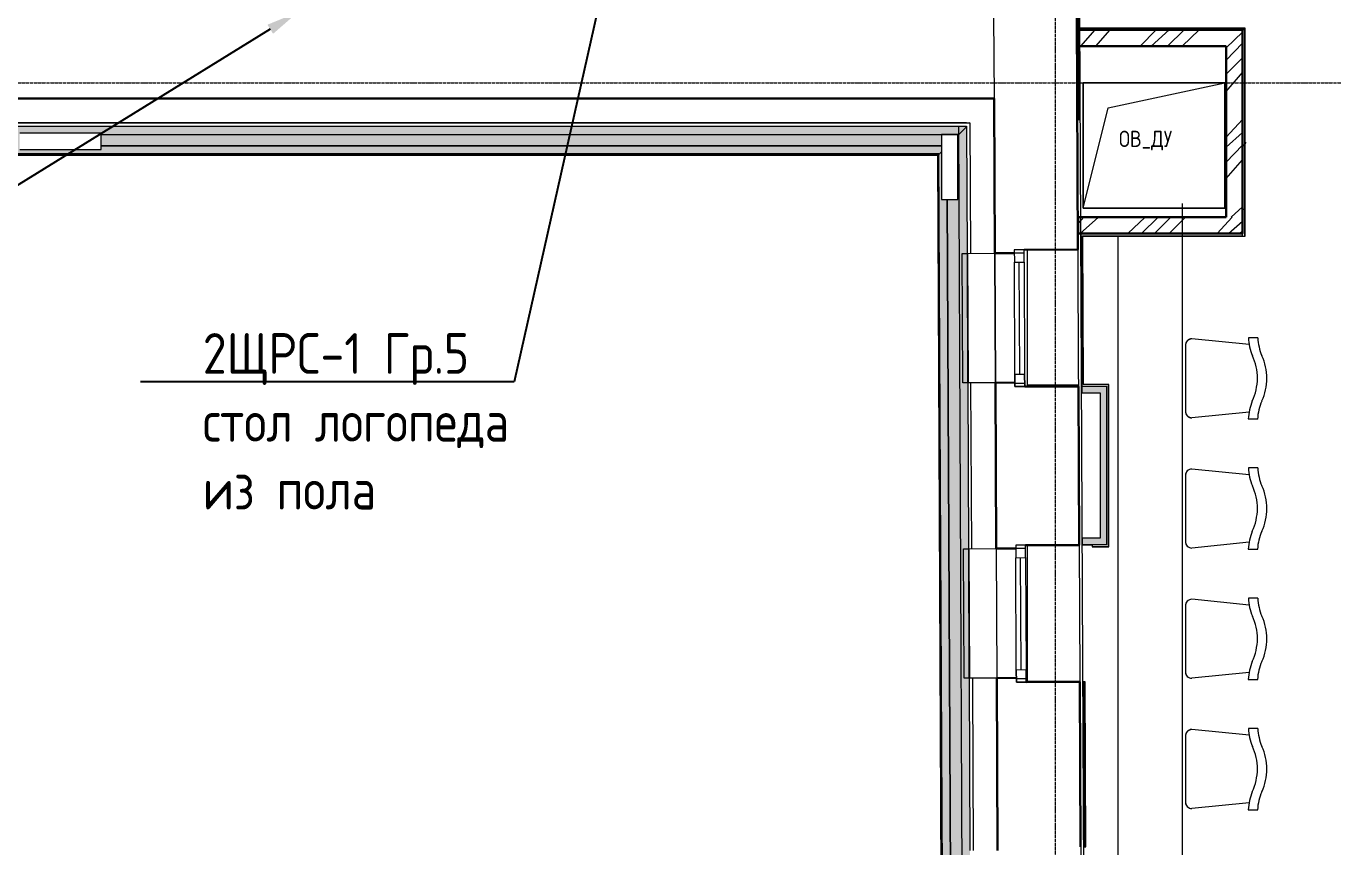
# Model space of a CAD drawing. Header units: millimetres. Extents: x -32 to 417638015, y -35 to 175284279.
# Drawn here: x 416879503 to 416887531, y 175235301 to 175240343 of the extents above; entities that cross this region are included whole.
import ezdxf
from ezdxf import colors
from ezdxf.entities.mleader import LeaderData, LeaderLine
from ezdxf.math import Vec2, Vec3

# ---------------------------------------------------------------- set-up
doc = ezdxf.new("R2010")
doc.units = ezdxf.units.MM
doc.linetypes.add('ADSK_Линия сетки', pattern=[25, 20, -2.5, 0, -2.5])
for name, color, linetype, lineweight in [('_ Окна', 7, 'Continuous', 9), ('_ЭМ_ТХобщее_слой', 7, 'Continuous', 30), ('Аннотация', 7, 'Continuous', 18), ('Обобщенные модели', 7, 'Continuous', 18), ('Ограждение', 7, 'Continuous', 9), ('Окна', 7, 'Continuous', 9), ('Оси', 253, 'Continuous', 9), ('Перекрытие', 7, 'Continuous', 18), ('Стены внутренние', 7, 'Continuous', 18), ('Стены наружные', 7, 'Continuous', 18), ('Стены несущие', 7, 'Continuous', 30), ('Стены отделка', 7, 'Continuous', 30), ('Стены штриховка', 7, 'Continuous', 9), ('ТХ', 5, 'Continuous', 0), ('ШТРИХОВКА', 252, 'Continuous', 15)]:
    doc.layers.add(name, color=color, linetype=linetype, lineweight=lineweight)
doc.layers.add('_ЭМ_Надписи', color=7, linetype='Continuous')
doc.layers.add('ЭОМ_Лотки рабочие', color=5, linetype='Continuous')
doc.styles.add('GOST Common_5', font='GOST_Common.ttf', dxfattribs={"width": 0.9, "height": 200})
doc.styles.add('ЭОМ', font='isocpeur.ttf', dxfattribs={"width": 0.85, "height": 250})
pattern_1 = [(45, (686.3573730537319, 338.699590410115), (-269.4076836320746, 269.4076836320746), []), (45, (776.1599730537273, 338.699590410115), (-269.4076836320746, 269.4076836320746), []), (45, (865.9625730537227, 338.699590410115), (-269.4076836320746, 269.4076836320746), []), (45, (955.7653730537277, 338.699590410115), (-269.4076836320746, 269.4076836320746), [])]

# ---------------------------------------------------------------- blocks, each defined once
blk = doc.blocks.new('Тх 2 этаж')
at = {"layer": 'ТХ', "color": 252, "true_color": 0x939598}
for p, q in [((7153.533406261879, 5566.523638208746), (7153.533406261879, -1423.378172083176)), ((7618.845981589344, 4743.076208428945), (7561.329705536249, 4743.076208428945)), ((7174.42623745749, 4696.59562635672), (7174.42623745749, 4290.549839768908)), ((7565.242469420889, 4700.604698867653), (7214.009196068335, 4736.178584967274)), ((7565.242469420889, 4286.540767258033), (7214.009196068335, 4250.966881158412)), ((7560.797147424717, 4243.829606707557), (7618.579702533432, 4243.829606707557)), ((7565.242469420889, 3900.604698867653), (7214.009196068335, 3936.178584967274)), ((7618.845981589344, 3943.076208428945), (7561.329705536249, 3943.076208428945)), ((7174.42623745749, 3896.59562635672), (7174.42623745749, 3490.549839768908)), ((7565.242469420889, 3486.540767258033), (7214.009196068335, 3450.966881158412)), ((7560.797147424717, 3443.829606707557), (7618.579702533432, 3443.829606707557)), ((7565.242469420889, 3100.604698867653), (7214.009196068335, 3136.178584967274)), ((7618.845981589344, 3143.076208428945), (7561.329705536249, 3143.076208428945)), ((7174.42623745749, 3096.59562635672), (7174.42623745749, 2690.549839768908)), ((7565.242469420889, 2686.540767258033), (7214.009196068335, 2650.966881158412)), ((7560.797147424717, 2643.829606707557), (7618.579702533432, 2643.829606707557)), ((7565.242469420889, 2300.604698867653), (7214.009196068335, 2336.178584967274)), ((7618.845981589344, 2343.076208428945), (7561.329705536249, 2343.076208428945)), ((7174.42623745749, 2296.59562635672), (7174.42623745749, 1890.549839768908)), ((7565.242469420889, 1886.540767258033), (7214.009196068335, 1850.966881158412)), ((7560.797147424717, 1843.829606707557), (7618.579702533432, 1843.829606707557))]:
    blk.add_line(p, q, dxfattribs=at)
for centre, radius, start, end in [((7876.635161095124, 4754.305877895327), 315.5053656936938, 182.0397389805661, 202.6960730565596), ((7922.619938827585, 4752.150800849835), 303.3739814454822, 181.7141002344218, 203.2469480951478), ((7214.009196068102, 4696.59562635672), 39.5829586105756, 90, 180), ((7295.417729380657, 4493.315915514308), 321.8306803474504, 0.04572144456908857, 25.63870539904009), ((7353.514318906993, 4493.422427101526), 321.8306803474504, 0.04572144456908857, 25.63870539904009), ((7277.338953173952, 4499.442275297944), 339.9600278277716, 334.7281649347838, 359.0107169060836), ((7352.355247803207, 4493.933274246112), 322.9897488788008, 334.4081218858393, 359.9549371919787), ((7876.102602981671, 4232.599937241233), 315.5053656918225, 157.3039269434404, 177.9602610194339), ((7918.665381166851, 4231.049291576957), 301.4106871721627, 155.8616085088023, 177.6204971083032), ((7214.009196068102, 4290.549839768966), 39.5829586105756, 180, 270), ((7214.009196068102, 3896.59562635672), 39.5829586105756, 90, 180), ((7876.635161095124, 3954.305877895327), 315.5053656936938, 182.0397389805661, 202.6960730565596), ((7922.619938827585, 3952.150800849835), 303.3739814454822, 181.7141002344218, 203.2469480951478), ((7295.417729380657, 3693.315915514308), 321.8306803474504, 0.04572144456908857, 25.63870539904009), ((7353.514318906993, 3693.422427101526), 321.8306803474504, 0.04572144456908857, 25.63870539904009), ((7277.338953173952, 3699.442275297944), 339.9600278277716, 334.7281649347838, 359.0107169060836), ((7352.355247803207, 3693.933274246112), 322.9897488788008, 334.4081218858393, 359.9549371919787), ((7876.102602981671, 3432.599937241233), 315.5053656918225, 157.3039269434404, 177.9602610194339), ((7918.665381166851, 3431.049291576957), 301.4106871721627, 155.8616085088023, 177.6204971083032), ((7214.009196068102, 3490.549839768966), 39.5829586105756, 180, 270), ((7214.009196068102, 3096.59562635672), 39.5829586105756, 90, 180), ((7876.635161095124, 3154.305877895327), 315.5053656936938, 182.0397389805661, 202.6960730565596), ((7922.619938827585, 3152.150800849835), 303.3739814454822, 181.7141002344218, 203.2469480951478), ((7295.417729380657, 2893.315915514308), 321.8306803474504, 0.04572144456908857, 25.63870539904009), ((7353.514318906993, 2893.422427101526), 321.8306803474504, 0.04572144456908857, 25.63870539904009), ((7277.338953173952, 2899.442275297944), 339.9600278277716, 334.7281649347838, 359.0107169060836), ((7352.355247803207, 2893.933274246112), 322.9897488788008, 334.4081218858393, 359.9549371919787), ((7876.102602981671, 2632.599937241233), 315.5053656918225, 157.3039269434404, 177.9602610194339), ((7918.665381166851, 2631.049291576957), 301.4106871721627, 155.8616085088023, 177.6204971083032), ((7214.009196068102, 2690.549839768966), 39.5829586105756, 180, 270), ((7214.009196068102, 2296.59562635672), 39.5829586105756, 90, 180), ((7876.635161095124, 2354.305877895327), 315.5053656936938, 182.0397389805661, 202.6960730565596), ((7922.619938827585, 2352.150800849835), 303.3739814454822, 181.7141002344218, 203.2469480951478), ((7295.417729380657, 2093.315915514308), 321.8306803474504, 0.04572144456908857, 25.63870539904009), ((7353.514318906993, 2093.422427101526), 321.8306803474504, 0.04572144456908857, 25.63870539904009), ((7277.338953173952, 2099.442275297944), 339.9600278277716, 334.7281649347838, 359.0107169060836), ((7352.355247803207, 2093.933274246112), 322.9897488788008, 334.4081218858393, 359.9549371919787), ((7876.102602981671, 1832.599937241233), 315.5053656918225, 157.3039269434404, 177.9602610194339), ((7918.665381166851, 1831.049291576957), 301.4106871721627, 155.8616085088023, 177.6204971083032), ((7214.009196068102, 1890.549839768966), 39.5829586105756, 180, 270)]:
    blk.add_arc(centre, radius, start, end, dxfattribs=at)
blk = doc.blocks.new('План 2 этажа')
at = {"layer": 'Ограждение', "transparency": 33554432}
h = blk.add_hatch(color=8, dxfattribs=at)
h.paths.add_polyline_path([(-5676.243051160835, 8187.693082690872), (-35.53705533704476, 8187.693082690872), (-13.60753286030013, 8209.718533845644), (-13.60753286030013, 8316.341918496324), (86.39246713967714, 8316.341918496324), (86.39246713967714, 8310.155974643196), (140.0934115695887, 8364.091828912722), (140.0782041963078, 8366.28960652716), (-6257.952097937016, 8366.28960652716), (-6435.634394923667, 8187.693082690872), (-6020.290672162476, 8187.693082690872), (-6029.185585149688, 8206.163559829447), (-6029.185585149688, 8228.41565322507), (-6019.530763663987, 8248.464096620179), (-5999.851751809154, 8262.8588158683), (-5980.439189540607, 8267.289606527234), (-5958.745002584732, 8262.338049922419), (-5941.347615417212, 8248.464096620179), (-5931.692793931513, 8228.415653225078), (-5931.692793931513, 8206.163559829447), (-5939.368908317329, 8187.693082690872), (-5931.692793931513, 8187.693082690872)])
h.paths.add_polyline_path([(-5176.24305116081, 8224.591268508317), (-5676.243051160835, 8224.591268508317), (-5676.243051160835, 8324.591268508295), (-5176.24305116081, 8324.591268508295)])
h = blk.add_hatch(color=8, dxfattribs=at)
h.paths.add_polyline_path([(0.200379738694437, 0.2012562814532544), (178.0146872742002, 179.7977801177324), (153.6069778202022, 5771.63505754058), (152.4221436693279, 5771.62942293512), (147.5730619617705, 6791.285128697839), (149.1559105072756, 6791.380239760201), (145.6818796124198, 7587.285136014219), (143.7871893653312, 7587.371238825676), (140.0782041963078, 8364.076555016185), (86.39246713967714, 8310.155974643196), (86.39246713967714, 7916.341918496277), (-13.60753286030013, 7916.341918496277), (-13.60753286030013, 8209.718533845644), (-35.53705533704476, 8187.693082690872), (-3.952918481940628, 951.7271607568808), (14.17381576886953, 960.5629751180243), (36.42565754429575, 960.6687961302513), (56.89159236885257, 950.6477191087234), (70.72983954733866, 932.691318315921), (75.53098734518323, 912.1078188810878), (70.68265458962946, 890.3903298463052), (56.28331259383083, 872.6306571939567), (36.88928969204414, 863.1771073319056), (14.63744791664612, 863.0712863196785), (-3.60382411646242, 871.7491976512316), (-0.260266947531818, 105.735997942866)])
h.paths.add_polyline_path([(140.0782041963078, 383.4469700861159), (40.07820419633049, 383.4469700861159), (40.07820419633049, 783.4469700861723), (140.0782041963078, 783.4469700861723), (140.0782041963078, 506.6851345015557)])
h = blk.add_hatch(color=8, dxfattribs=at)
h.paths.add_polyline_path([(-5939.621275711992, 8187.491826409416), (-35.53705533704476, 8187.69308269088), (-31.58669596644688, 8191.660722545014), (-5938.676992268399, 8191.660722545014), (-5940.684626835752, 8187.491826409416)])
h.paths.add_polyline_path([(-6435.634394923667, 8187.491826409416), (-6020.290672162476, 8187.693082690872), (-6022.2013868128, 8191.660722545014), (-6431.687065223425, 8191.660722545014), (-6435.834620984086, 8187.491826409416)])
h = blk.add_hatch(color=8, dxfattribs=at)
h.paths.add_polyline_path([(-3.080913302255794e-11, -3.012701199622825e-12), (4.146211300004666, 5.206223002501019), (0.3721095723324197, 869.8577286819084), (-3.805501097975139, 871.8451413420067), (-0.0008784599348246047, 0.2012562814532544)])
h.paths.add_polyline_path([(-4.153749383364129, 951.6292664236681), (0.006335274935395319, 953.6570854041081), (-31.58669596644688, 8191.660722545014), (-35.73743507577421, 8187.491826409424), (-4.192362728021635, 960.475632792883)])
h = blk.add_hatch(color=8, dxfattribs=at)
h.paths.add_polyline_path([(178.0190521561247, 178.7977801177326), (179.0146968002514, 179.7977801177324), (178.0146872742002, 179.797780117715)])
h.paths.add_polyline_path([(165.1708932371963, 3122.327328620604), (166.1704907222559, 3122.421727736033), (165.1704811962046, 3122.421727736033)])
h.paths.add_polyline_path([(157.0770261587655, 4976.642569997959), (158.0766386829782, 4976.733523624405), (157.0766291569249, 4976.733523624405)])
h.paths.add_polyline_path([(149.156292791659, 6791.292657921207), (150.1559200333269, 6791.380239760201), (149.1559105072735, 6791.380239760201)])
at = {"layer": 'Стены внутренние', "lineweight": 9}
h = blk.add_hatch(dxfattribs=at)
h.set_pattern_fill('ANSI34', color=8, scale=20, style=0)
h.set_pattern_definition(pattern_1)
h.paths.add_polyline_path([(870.3267547315336, 8858.699590409713), (1735.92272609222, 8858.699590409713), (1735.92272609222, 8958.699590409691), (817.6421243760851, 8958.699590409691), (817.6421243760851, 8858.699590409713)])
h = blk.add_hatch(dxfattribs=at)
h.set_pattern_fill('ANSI34', color=8, scale=20, style=0)
h.set_pattern_definition(pattern_1)
h.paths.add_polyline_path([(1735.92272609222, 7808.699590409708), (1835.92272609222, 7808.699590409708), (1835.92272609222, 8958.699590409691), (1735.92272609222, 8958.699590409691), (1735.92272609222, 8525.667865675427)])
h = blk.add_hatch(dxfattribs=at)
h.set_pattern_fill('FP_6', color=8, style=0, pattern_type=2)
h.set_pattern_definition([(0, (686.3573730537319, 338.699590410115), (406.4, 101.6), [33.528, -271.272, 33.528, -271.272, -1625.6]), (0, (686.3573730537319, 338.699590410115), (406.4, 101.6), [-609.6, 33.528, -576.072, 33.528, -271.272, -711.2]), (0, (686.3573730537319, 338.699590410115), (406.4, 101.6), [-1524, 33.528, -169.672, 33.528, -474.472]), (120, (838.7573730537551, 389.4995904101152), (-291.1881810244989, 301.1527240979959), [33.52799999999997, -271.2719999999998, 33.52799999999997, -271.2719999999998, -1625.599999999999]), (120, (838.7573730537551, 389.4995904101152), (-291.1881810244989, 301.1527240979959), [-609.5999999999996, 33.52799999999997, -576.0719999999995, 33.52799999999997, -271.2719999999998, -711.1999999999996]), (120, (838.7573730537551, 389.4995904101152), (-291.1881810244989, 301.1527240979959), [-1523.999999999999, 33.52799999999997, -169.6719999999999, 33.52799999999997, -474.4719999999998]), (240, (889.5573730537435, 592.699590410115), (-115.2118189755009, -402.7527240979958), [33.528, -271.272, 33.528, -271.272, -1625.6]), (240, (889.5573730537435, 592.699590410115), (-115.2118189755009, -402.7527240979958), [-609.6, 33.528, -576.072, 33.528, -271.272, -711.2]), (240, (889.5573730537435, 592.699590410115), (-115.2118189755009, -402.7527240979958), [-1524, 33.528, -169.672, 33.528, -474.472])])
h.paths.add_polyline_path([(1850.922726092278, 7691.699590409716), (1850.922726092162, 8958.699590409691), (1835.92272609222, 8958.699590409691), (1835.92272609222, 7691.699590409716)])
h = blk.add_hatch(dxfattribs=at)
h.set_pattern_fill('ANSI34', color=8, scale=20, style=0)
h.set_pattern_definition(pattern_1)
h.paths.add_polyline_path([(1835.92272609222, 7708.69959040973), (1835.92272609222, 7808.699590409708), (825.9227260921616, 7808.699590409708), (825.9227260921616, 7708.69959040973), (870.3267547315336, 7708.69959040973)])
at = {"layer": 'Стены внутренние'}
for points in [[(1002.109023905068, 6729.833760662755), (1002.109023905068, 6769.833760662746), (848.8321067577344, 6769.833760662746), (848.8321067577344, 6729.833760662755), (962.1090239050682, 6729.833760662755)], [(1002.109023905068, 5796.139878386505), (1002.109023905068, 6729.833760662755), (962.1090239050682, 6729.833760662755), (962.1090239050682, 5796.139878386505)], [(850.54412524082, 5796.139878386505), (962.1090239050682, 5796.139878386505), (962.1090239050682, 5836.139878386496), (850.54412524082, 5836.139878386496)]]:
    blk.add_hatch(color=8, dxfattribs=at).paths.add_polyline_path(points)
at = {"layer": '_ Окна', "color": 8, "lineweight": 18}
for p, q in [((493.6933284694082, 7607.940356509709), (433.6940069318089, 7607.655023322352)), ((433.6940069318089, 7607.655023322352), (434.0554289691286, 7531.655882708059)), ((494.0547505067278, 7531.941215895416), (493.6933284694082, 7607.940356509709)), ((434.0554289691286, 7531.655882708059), (494.0547505067278, 7531.941215895416)), ((437.3272495174957, 6843.663662410258), (497.326571055095, 6843.948995597615)), ((437.6886715548153, 6767.664521795967), (437.3272495174957, 6843.663662410258)), ((497.326571055095, 6843.948995597615), (497.6879930924146, 6767.949854983324)), ((497.6879930924146, 6767.949854983324), (437.6886715548153, 6767.664521795967)), ((502.3230749094495, 5793.293640373922), (442.3237533718502, 5793.008307186565)), ((442.3237533718502, 5793.008307186565), (442.6851754091699, 5717.009166572272)), ((502.6844969467692, 5717.29449975963), (502.3230749094495, 5793.293640373922)), ((442.6851754091699, 5717.009166572272), (502.6844969467692, 5717.29449975963)), ((445.956995957537, 5029.016946274471), (505.9563174951363, 5029.302279461828)), ((446.3184179948566, 4953.01780566018), (445.956995957537, 5029.016946274471)), ((505.9563174951363, 5029.302279461828), (506.3177395324559, 4953.303138847537)), ((506.3177395324559, 4953.303138847537), (446.3184179948566, 4953.01780566018))]:
    blk.add_line(p, q, dxfattribs=at)
at = {"layer": '_ Окна', "color": 8}
for p, q in [((493.7884395318607, 7587.940582663843), (433.7891179942615, 7587.655249476485)), ((467.3269102862994, 6843.806329003936), (464.0550897379344, 7531.798549301739)), ((497.5928820299621, 6787.949628829189), (437.5935604923628, 6787.664295641832)), ((502.4181859719021, 5773.293866528056), (442.4188644343028, 5773.008533340698)), ((475.9566567263407, 5029.159612868149), (472.6848361779757, 5717.151833165952)), ((506.2226284700034, 4973.302912693403), (446.2233069324041, 4973.017579506045))]:
    blk.add_line(p, q, dxfattribs=at)
at = {"layer": 'Обобщенные модели', "color": 8}
for p, q in [((856.0607518602053, 7863.699590409688), (856.0607518602053, 8633.699590409693)), ((856.0607518602053, 8633.699590409693), (1726.060751860205, 8633.699590409693)), ((1726.060751860205, 8633.699590409693), (856.0607518602053, 8633.699590409693)), ((856.0607518602053, 8633.699590409693), (856.0607518602053, 7863.699590409688)), ((1010.060751860198, 8479.699590409691), (1726.060751860205, 8633.699590409693)), ((1726.060751860205, 8633.699590409693), (1726.060751860205, 7863.699590409688)), ((1726.060751860205, 7863.699590409688), (1726.060751860205, 8633.699590409693)), ((856.0607518602053, 7863.699590409688), (1010.060751860198, 8479.699590409691)), ((1726.060751860205, 7863.699590409688), (856.0607518602053, 7863.699590409688)), ((856.0607518602053, 7863.699590409688), (1726.060751860205, 7863.699590409688))]:
    blk.add_line(p, q, dxfattribs=at)
for radius, start, end in [(2.500000000000002, 0, 180), (2.500000000000002, 180, 0), (2.499999999999999, 59.99999999998969, 165.0000000000055), (2.500000000000002, 194.9999999999945, 270), (2.499999999999998, 300.0000000000103, 0)]:
    blk.add_arc((1291.060751860205, 8248.699590409691), radius, start, end, dxfattribs=at)
at = {"layer": 'Ограждение', "color": 8}
for p, q in [((140.1086038026114, 8366.289606527149), (-6257.952097937007, 8366.289606527147)), ((140.1086038026114, 8366.289606527149), (-6257.952097937007, 8366.289606527147)), ((140.172985770648, 8364.17175120379), (86.39246713968328, 8310.15597464319)), ((86.39246713968691, 8310.155974643194), (140.1729857706422, 8364.171751203785)), ((-34.58899444681435, 8188.645290786217), (-5940.129147668172, 8188.645290786217)), ((-34.46130462687552, 8188.773539173522), (-5940.067386499943, 8188.773539173521)), ((-34.26947718544159, 8188.966205746446), (-5939.974603168533, 8188.966205746444)), ((-33.99392504568891, 8189.242963263677), (-5939.841323772668, 8189.242963263676)), ((-32.25250820740416, 8190.991997769667), (-5938.999033147164, 8190.991997769666)), ((-31.91197768351856, 8191.334017912993), (-5938.83432492702, 8191.334017912992)), ((-31.58669596644472, 8191.660722545004), (-5938.676992268392, 8191.660722545003)), ((-30.37710319249334, 8192.875606571233), (-5938.091934956567, 8192.875606571233)), ((-34.58899444681322, 8188.645290786217), (-35.73743507577103, 8187.491826409412)), ((-35.53705533704363, 8187.693082690867), (-13.60753286029819, 8209.718533845638)), ((-35.53705533704795, 8187.693082690863), (-34.26947718544614, 8188.966205746441)), ((-34.26947718544352, 8188.966205746444), (-35.53705533704363, 8187.693082690867)), ((-3.002722996096281, 952.1903302833745), (-34.58899444681356, 8188.645290786218)), ((-34.46130462687449, 8188.773539173522), (-33.99392504568777, 8189.242963263677)), ((-2.874745677609212, 952.2527123877773), (-34.46130462687415, 8188.773539173523)), ((-13.60753286029558, 8209.718533845642), (-34.26947718544056, 8188.966205746447)), ((-34.26947718544056, 8188.966205746446), (-30.37710319249334, 8192.875606571233)), ((-31.58669596644245, 8191.660722545007), (-34.26947718544375, 8188.966205746443)), ((-34.26947718544614, 8188.966205746441), (-31.58669596644359, 8191.660722545005)), ((-31.58669596644472, 8191.660722545004), (-34.26947718544352, 8188.966205746444)), ((-2.682486329303401, 952.3464285468692), (-34.26947718544113, 8188.966205746447)), ((-33.99392504568777, 8189.242963263678), (-32.25250820740303, 8190.991997769668)), ((-32.25250820740098, 8190.991997769671), (-33.99392504569005, 8189.242963263676)), ((-2.406313773293732, 952.4810479108856), (-33.99392504568766, 8189.242963263678)), ((-32.25250820740416, 8190.991997769667), (-31.91197768351856, 8191.334017912993)), ((-0.6609760679276633, 953.3318067816609), (-32.25250820740439, 8190.991997769667)), ((-0.3196788264514225, 953.4981709499704), (-31.91197768351822, 8191.334017912993)), ((-30.37710319249334, 8192.875606571233), (-31.58669596644245, 8191.660722545007)), ((0.006335274937555369, 953.6570854041075), (-31.58669596644415, 8191.660722545004)), ((1.218651493606217, 954.248024781668), (-30.37710319249311, 8192.875606571233)), ((-35.73743507577205, 8187.491826409412), (-5940.684626835743, 8187.491826409411)), ((-35.53705533704363, 8187.693082690867), (-5940.587706918717, 8187.693082690867)), ((-4.153749383362424, 951.6292664236605), (-35.73743507577103, 8187.491826409413)), ((-3.952918481934944, 951.7271607568823), (-35.53705533704385, 8187.693082690867)), ((149.1562927916624, 6791.292657921194), (145.6818796124185, 7587.285136014211)), ((149.1562927916624, 6791.292657921194), (145.6818796124185, 7587.285136014211)), ((146.6818683810412, 7587.289891567706), (150.156281560285, 6791.297413474689)), ((150.156281560285, 6791.29741347469), (146.6818683810413, 7587.289891567706)), ((157.077026158768, 4976.642569997949), (153.6069778202018, 5771.635057540571)), ((157.077026158768, 4976.642569997949), (153.6069778202018, 5771.635057540571)), ((154.6069665888244, 5771.639813094055), (158.0770149273907, 4976.64732555144)), ((158.0770149273907, 4976.647325551441), (154.6069665888244, 5771.639813094056))]:
    blk.add_line(p, q, dxfattribs=at)
at = {"layer": 'Окна', "color": 8}
for p, q in [((493.6933284694082, 7607.940356509709), (433.6940069318089, 7607.655023322352)), ((433.6940069318089, 7607.655023322352), (434.0554289691286, 7531.655882708059)), ((494.0547505067278, 7531.941215895416), (493.6933284694082, 7607.940356509709)), ((437.3272495174999, 6843.663662410258), (434.0554289691351, 7531.65588270806)), ((494.0547505067971, 7531.941215895417), (497.3265710551619, 6843.948995597615)), ((437.3272495174957, 6843.663662410258), (437.6886715548153, 6767.664521795967)), ((497.6879930924146, 6767.949854983324), (497.326571055095, 6843.948995597615)), ((437.6886715548153, 6767.664521795967), (497.6879930924146, 6767.949854983324)), ((502.3230749094495, 5793.293640373922), (442.3237533718502, 5793.008307186565)), ((442.3237533718502, 5793.008307186565), (442.6851754091699, 5717.009166572272)), ((502.6844969467692, 5717.29449975963), (502.3230749094495, 5793.293640373922)), ((445.9569959575413, 5029.016946274471), (442.6851754091764, 5717.009166572273)), ((502.6844969468384, 5717.294499759631), (505.9563174952033, 5029.302279461828)), ((445.956995957537, 5029.016946274471), (446.3184179948566, 4953.01780566018)), ((506.3177395324559, 4953.303138847537), (505.9563174951363, 5029.302279461828)), ((446.3184179948566, 4953.01780566018), (506.3177395324559, 4953.303138847537))]:
    blk.add_line(p, q, dxfattribs=at)
at = {"layer": 'Оси', "color": 8, "linetype": 'ADSK_Линия сетки'}
for p, q in [((685.9227260921616, -4690.674102031647), (685.922726092278, 44561.6980490618)), ((-9428.371165078948, 8633.699590409724), (56691.21025106532, 8633.69959040951))]:
    blk.add_line(p, q, dxfattribs=at)
at = {"layer": 'Перекрытие', "color": 8}
for p, q in [((1072.622834943933, 7703.699590409705), (1072.622834943933, 7708.699590409694)), ((1072.622834943933, 901.7977801177249), (1072.622834943933, 7691.699590409708)), ((512.6228349439334, 7608.232766456475), (512.6228349439334, 6778.233818923304)), ((512.6228349439334, 6778.233818923304), (827.1370501148049, 6778.233818923304)), ((512.6228349439334, 5793.342621983792), (512.6228349439334, 4958.233818923304)), ((512.6228349439334, 4958.233818923304), (835.9477852632408, 4958.233818923304)), ((859.1309519899078, 4300.747603058689), (859.6820798561675, 4246.688262155515))]:
    blk.add_line(p, q, dxfattribs=at)
at = {"layer": 'Стены внутренние', "color": 8}
blk.add_line((317.5711396515835, 6792.093572728584), (313.7904749191366, 7587.08458310177), dxfattribs=at)
at = {"layer": 'Стены наружные', "color": 8}
for p, q in [((90.07763880456332, 8366.289606527149), (90.07763880456332, 8317.289606527229)), ((90.08239441155456, 8366.289606527156), (126.1434131570277, 783.44697008616)), ((-5176.243051160825, 8317.289606527283), (90.31541914958507, 8317.289606527233)), ((-29.53599053464131, 8197.289606527378), (-5935.966264610237, 8197.289606527454)), ((-5176.243051160825, 8247.289606527447), (-13.60753286030376, 8247.289606527382)), ((-13.60753286030376, 8247.289606527233), (-5176.243051160825, 8247.289606527283)), ((5.448672810569406, 956.3099341462103), (-29.53599053464131, 8197.289606527374)), ((21.82198675547261, 7916.341918496272), (55.4719741747831, 951.6079013301969)), ((55.34262167924317, 951.6694381289799), (22.2213771919487, 7916.341918496272)), ((113.7927364604548, 7586.133472477247), (143.7923972293502, 7586.276139070927)), ((117.5734011929017, 6791.142462104063), (113.7927364604548, 7586.133472477249)), ((313.7904749191948, 7587.084583101773), (317.5711396516999, 6792.093572728586)), ((147.5730619617971, 6791.285128697741), (117.5734011929017, 6791.142462104061)), ((122.4224829004379, 5771.486756341458), (152.4221436693333, 5771.629422935138)), ((126.203147632943, 4976.495745968275), (122.4224829004379, 5771.486756341458)), ((322.4202213592362, 5772.437866965986), (326.2008860917413, 4977.446856592799)), ((156.2028084018384, 4976.638412561952), (126.203147632943, 4976.495745968273))]:
    blk.add_line(p, q, dxfattribs=at)
at = {"layer": 'Стены несущие', "color": 8}
for p, q in [((823.6895969262696, 7609.509689040156), (816.8483248426346, 9048.079409134501)), ((1835.92272609222, 8958.69959040968), (817.6421243760851, 8958.69959040968)), ((817.6421243760851, 8958.69959040968), (817.6421243760851, 8858.699590409702)), ((1835.92272609222, 7708.699590409723), (1835.92272609222, 8958.69959040968)), ((817.6421243760851, 8858.699590409702), (1735.92272609222, 8858.699590409702)), ((1735.92272609222, 8858.699590409702), (1735.92272609222, 7808.699590409699)), ((-6087.831491915218, 8538.079409134516), (309.2679173648357, 8538.079409134516)), ((309.2679173647775, 8538.079409134447), (313.7904749190784, 7587.084583101751)), ((1735.92272609222, 7808.699590409699), (825.9227260921616, 7808.699590409699)), ((825.9227260921616, 7808.699590409699), (825.9227260921616, 7708.699590409723)), ((825.9227260921616, 7708.699590409723), (1835.92272609222, 7708.699590409723)), ((313.7904749190784, 7587.084583101751), (433.7891179943108, 7587.655249476516)), ((493.6933284694096, 7607.940356509715), (823.6895969262696, 7609.509689040156)), ((437.5697827267577, 6792.66423910329), (317.5711396515835, 6792.093572728597)), ((317.5711396515835, 6792.093572728597), (322.420221359178, 5772.437866965963)), ((827.6842615492642, 6769.519187513778), (497.6879930924624, 6767.949854983336)), ((832.3193433663109, 5794.862972904367), (827.6842615492642, 6769.519187513778)), ((502.323074909451, 5793.293640373927), (832.3193433663109, 5794.862972904367)), ((322.420221359178, 5772.437866965963), (442.4188644342939, 5773.008533340729)), ((446.199529166799, 4978.017522967503), (326.2008860916249, 4977.446856592808)), ((326.2008860916249, 4977.446856592808), (331.2385993259959, 3918.126071077592)), ((836.3140079893055, 4954.872471377989), (506.3177395324456, 4953.303138847549)), ((841.1377213331871, 3940.551177015996), (836.3140079893055, 4954.872471377989))]:
    blk.add_line(p, q, dxfattribs=at)
at = {"layer": 'Стены отделка', "color": 8, "lineweight": 9}
for p, q in [((823.2452759633306, 9337.24846683241), (823.2452759633306, 8408.431751206539)), ((835.2452759633888, 8970.699590409677), (835.2452759633888, 9347.248466832374)), ((816.1485840030946, 9048.079409134501), (855.7885739257908, 859.7976774075614)), ((875.7883395709796, 859.8944975383747), (836.1488183606416, 9048.079409134501)), ((1852.92272609222, 8970.699590409677), (835.2452759633888, 8970.699590409677)), ((835.2452759633888, 8408.431751206539), (835.2452759633888, 8958.69959040968)), ((1852.92272609222, 7691.699590409708), (1852.92272609222, 8970.699590409677)), ((159.266221189755, 8538.079409131882), (-6087.831491915393, 8538.079409131882)), ((159.2696135209408, 8537.366076166112), (159.266221189755, 8538.079409131882)), ((309.2679173648939, 8538.079409134447), (159.2696135209408, 8537.366076166112)), ((313.790474919253, 7587.084583101751), (309.2679173648939, 8538.079409134447)), ((-6256.957216887968, 8367.289606527265), (140.0782041962957, 8367.289606527196)), ((-6237.063649269287, 8388.079409131882), (159.9795622244128, 8388.079409131882)), ((139.9830920583336, 8387.289606527258), (-6237.059595907456, 8387.289606527258)), ((159.9833182150614, 8387.289606527884), (139.9835443692282, 8387.194495465435)), ((140.0782041962957, 8367.289606527127), (143.792397229292, 7586.276139070897)), ((159.9795622244128, 8388.079409131882), (159.9833182151197, 8387.289606527884)), ((823.2452759633306, 8408.431751206539), (835.2452759633888, 8408.431751206539)), ((-5176.243051160825, 8324.591268508288), (-5676.243051160825, 8324.591268508288)), ((-5176.243051160825, 8224.59126850831), (-5176.243051160825, 8324.591268508288)), ((86.39246713969624, 8316.341918496317), (-13.60753286030376, 8316.341918496317)), ((-13.60753286030376, 8316.341918496317), (-13.60753286030376, 7916.341918496269)), ((86.39246713969624, 7916.341918496269), (86.39246713969624, 8316.341918496317)), ((-5676.243051160825, 8224.59126850831), (-5176.243051160825, 8224.59126850831)), ((-13.60753286030376, 7916.341918496269), (86.39246713969624, 7916.341918496269)), ((1835.92272609222, 7708.699590409723), (1835.92272609222, 7703.699590409705)), ((1835.92272609222, 7703.699590409705), (843.2418929383275, 7703.699590409705)), ((843.2418929383275, 7703.699590409705), (847.6829917196883, 6769.833760662736)), ((855.2990959151066, 7691.699590409708), (1852.92272609222, 7691.699590409708)), ((859.6260601309477, 6781.833760662735), (855.2990959151066, 7691.699590409708)), ((143.792397229292, 7586.276139070897), (313.7904749190784, 7587.084583101751)), ((163.7874155221507, 7587.371238825667), (163.7921710752416, 7586.371250133348)), ((317.5711396516999, 6792.093572728597), (147.5730619617971, 6791.285128697745)), ((147.5730619617971, 6791.285128697745), (152.4221436693333, 5771.629422935111)), ((847.6829917196883, 6769.833760662736), (1002.109023905068, 6769.833760662736)), ((848.8321067577344, 6769.833760662736), (848.8321067577344, 6729.833760662746)), ((1012.10902390501, 6781.833760662735), (859.6260601309477, 6781.833760662735)), ((1002.109023905068, 5796.139878386496), (1002.109023905068, 6769.833760662736)), ((1014.109023905068, 5786.139878386532), (1014.109023905068, 6779.8337606627)), ((848.8321067577344, 6729.833760662746), (962.1090239050682, 6729.833760662746)), ((962.1090239050682, 6729.833760662746), (962.1090239050682, 5836.139878386487)), ((962.1090239050682, 5836.139878386487), (850.54412524082, 5836.139878386487)), ((850.54412524082, 5836.139878386487), (850.54412524082, 5796.139878386496)), ((1002.109023905068, 5796.139878386496), (850.54412524082, 5796.139878386496)), ((852.3134970624233, 5796.139878386496), (852.3191172121442, 5794.958083966817)), ((852.3191172121442, 5794.958083966817), (912.3184387497604, 5795.243417154164)), ((912.3184387497604, 5795.243417154164), (912.3712428152794, 5784.1398783865)), ((912.3712428152794, 5784.1398783865), (1012.109023905068, 5784.1398783865)), ((152.4221436693333, 5771.629422935111), (322.4202213592362, 5772.437866965963)), ((326.2008860916249, 4977.446856592808), (156.2028084017802, 4976.638412561956)), ((331.2385993261705, 3918.126071077592), (326.2008860917413, 4977.446856592808)), ((156.2028084017802, 4976.638412561956), (161.2405216361512, 3917.317627046738)), ((176.2025822477881, 4976.733523624406), (176.3182980002603, 4952.401034632777)), ((868.3136461426038, 4955.024649077909), (856.3137818351388, 4954.967582440439)), ((856.3137818351388, 4954.967582440439), (861.1374951790203, 3940.646288078445)), ((873.1373594865436, 3940.703354715914), (868.3136461426038, 4955.024649077909)), ((861.1374951790203, 3940.646288078445), (873.1373594865436, 3940.703354715914))]:
    blk.add_line(p, q, dxfattribs=at)
at = {"layer": 'Стены штриховка', "color": 8}
for p, q in [((833.2452759633306, 8408.431751206539), (833.2452759633306, 9349.248466832407)), ((306.8425578470342, 9048.079409134501), (309.2679173647775, 8538.079409134447)), ((1850.922726092162, 8968.699590409713), (835.2452759633888, 8968.699590409713)), ((835.2452759633888, 8968.699590409713), (835.2452759633888, 8958.69959040968)), ((1850.922726092162, 8958.69959040968), (1835.92272609222, 8958.69959040968)), ((1850.922726092278, 7691.699590409708), (1850.922726092162, 8970.699590409677)), ((159.9833182151197, 8387.289606527884), (163.7874155221507, 7587.371238825667)), ((853.2895620855852, 7693.699590409672), (1835.92272609222, 7693.699590409672)), ((857.6355487291003, 6779.8337606627), (853.2895620855852, 7693.699590409603)), ((1835.92272609222, 7691.699590409708), (1835.92272609222, 7703.699590409705)), ((172.4219175151666, 5771.724533997559), (167.5728358076303, 6791.380239760193)), ((1014.109023905068, 6779.8337606627), (857.6355487291003, 6779.8337606627)), ((1012.109023905068, 5784.1398783865), (1012.10902390501, 6781.833760662804)), ((1014.109023905068, 6781.833760662735), (1012.10902390501, 6781.833760662735)), ((1014.109023905068, 6779.8337606627), (1014.109023905068, 6781.833760662735)), ((912.3617316014715, 5786.139878386532), (1014.109023905068, 5786.139878386532)), ((1012.109023905068, 5784.1398783865), (1014.109023905068, 5784.1398783865)), ((1014.109023905068, 5784.1398783865), (1014.109023905068, 5786.139878386532)), ((176.3182980002603, 4952.401034632777), (181.2402954821591, 3917.412738109188)), ((871.1373821019661, 3940.693843609634), (866.3136687580845, 4955.015137971698))]:
    blk.add_line(p, q, dxfattribs=at)
at = {"layer": 'ЭОМ_Лотки рабочие'}
blk.add_blockref('Тх 2 этаж', (-5689.424382357276, 2325.175952200887), dxfattribs=at)
at = {"layer": 'Аннотация', "color": 8, "insert": (1076.674896747922, 8339.67907257468), "char_height": 100, "width": 397.2329999999999, "attachment_point": 1, "line_spacing_factor": 1.022765581104984, "style": 'GOST Common_5'}
blk.add_mtext('\\pxt3.6,7.2,10.8,14.4,18,21.6,25.2,28.8,32.4,36,39.6,43.2,46.8,50.4,54,57.6,61.2,64.8,68.4,72,75.6,79.2,82.8,86.4,90,93.6,97.2,100.8,104.4,108,111.6,115.2;{ОВ_ДУ}', dxfattribs=at)
blk = doc.blocks.new('_ЭМ_ТХ2_2ЭТАЖнов')
at = {"layer": 'ТХ', "color": 252, "true_color": 0x939598}
for p, q in [((7278.186297812848, 7557.999999999942), (7278.186297812848, 568.0981897080201)), ((7299.079129008469, 6688.071988147916), (7299.079129008469, 6282.026201560133)), ((7689.89536097187, 6692.08106065882), (7338.662087619301, 6727.654946758499)), ((7743.498873140294, 6734.552570220112), (7685.982597087228, 6734.552570220112)), ((7689.89536097187, 6278.017129049258), (7338.662087619301, 6242.443242949579)), ((7685.450038975667, 6235.305968498782), (7743.232594084411, 6235.305968498782)), ((7299.079129008469, 5888.071988147916), (7299.079129008469, 5482.026201560133)), ((7689.89536097187, 5892.08106065882), (7338.662087619301, 5927.654946758499)), ((7743.498873140294, 5934.552570220112), (7685.982597087228, 5934.552570220112)), ((7689.89536097187, 5478.017129049258), (7338.662087619301, 5442.443242949579)), ((7685.450038975667, 5435.305968498782), (7743.232594084411, 5435.305968498782)), ((7299.079129008469, 5088.071988147916), (7299.079129008469, 4682.026201560133)), ((7689.89536097187, 5092.08106065882), (7338.662087619301, 5127.654946758499)), ((7743.498873140294, 5134.552570220112), (7685.982597087228, 5134.552570220112)), ((7689.89536097187, 4678.017129049258), (7338.662087619301, 4642.443242949579)), ((7685.450038975667, 4635.305968498782), (7743.232594084411, 4635.305968498782)), ((7299.079129008469, 4288.071988147916), (7299.079129008469, 3882.026201560133)), ((7689.89536097187, 4292.08106065882), (7338.662087619301, 4327.654946758499)), ((7743.498873140294, 4334.552570220112), (7685.982597087228, 4334.552570220112)), ((7689.89536097187, 3878.017129049258), (7338.662087619301, 3842.443242949579)), ((7685.450038975667, 3835.305968498782), (7743.232594084411, 3835.305968498782))]:
    blk.add_line(p, q, dxfattribs=at)
for centre, radius, start, end in [((7338.662087619045, 6688.071988147916), 39.5829586105756, 89.99999999937468, 180), ((8001.288052646089, 6745.782239686523), 315.5053656936938, 182.0397389806032, 202.6960730568813), ((8047.272830378564, 6743.627162641031), 303.3739814454822, 181.7141002344343, 203.2469480948187), ((7420.07062093165, 6484.792277305503), 321.8306803474504, 0.04572144456892224, 25.63870539940086), ((7478.167210457972, 6484.898788892722), 321.8306803474504, 0.04572144456892224, 25.63870539940086), ((7401.991844724902, 6490.91863708914), 339.9600278277716, 334.7281649340719, 359.0107169060872), ((7477.008139354186, 6485.409636037308), 322.9897488788008, 334.4081218861994, 359.95493719198), ((8000.75549453265, 6224.076299032429), 315.5053656918225, 157.3039269431188, 177.9602610193968), ((8043.318272717801, 6222.525653368153), 301.4106871721627, 155.8616085091433, 177.6204971082513), ((7338.662087619045, 6282.026201560162), 39.5829586105756, 180, 270.0000000006253), ((7338.662087619045, 5888.071988147916), 39.5829586105756, 89.99999999937468, 180), ((8001.288052646089, 5945.782239686523), 315.5053656936938, 182.0397389806032, 202.6960730568813), ((8047.272830378564, 5943.627162641031), 303.3739814454822, 181.7141002344343, 203.2469480948187), ((7420.07062093165, 5684.792277305503), 321.8306803474504, 0.04572144456892224, 25.63870539940086), ((7478.167210457972, 5684.898788892722), 321.8306803474504, 0.04572144456892224, 25.63870539940086), ((7401.991844724902, 5690.91863708914), 339.9600278277716, 334.7281649340719, 359.0107169060872), ((7477.008139354186, 5685.409636037308), 322.9897488788008, 334.4081218861994, 359.95493719198), ((8000.75549453265, 5424.076299032429), 315.5053656918225, 157.3039269431188, 177.9602610193968), ((8043.318272717801, 5422.525653368153), 301.4106871721627, 155.8616085091433, 177.6204971082513), ((7338.662087619045, 5482.026201560162), 39.5829586105756, 180, 270.0000000006253), ((7338.662087619045, 5088.071988147916), 39.5829586105756, 89.99999999937468, 180), ((8001.288052646089, 5145.782239686523), 315.5053656936938, 182.0397389806032, 202.6960730568813), ((8047.272830378564, 5143.627162641031), 303.3739814454822, 181.7141002344343, 203.2469480948187), ((7420.07062093165, 4884.792277305503), 321.8306803474504, 0.04572144456892224, 25.63870539940086), ((7478.167210457972, 4884.898788892722), 321.8306803474504, 0.04572144456892224, 25.63870539940086), ((7401.991844724902, 4890.91863708914), 339.9600278277716, 334.7281649340719, 359.0107169060872), ((7477.008139354186, 4885.409636037308), 322.9897488788008, 334.4081218861994, 359.95493719198), ((8000.75549453265, 4624.076299032429), 315.5053656918225, 157.3039269431188, 177.9602610193968), ((8043.318272717801, 4622.525653368153), 301.4106871721627, 155.8616085091433, 177.6204971082513), ((7338.662087619045, 4682.026201560162), 39.5829586105756, 180, 270.0000000006253), ((7338.662087619045, 4288.071988147916), 39.5829586105756, 89.99999999937468, 180), ((8001.288052646089, 4345.782239686523), 315.5053656936938, 182.0397389806032, 202.6960730568813), ((8047.272830378564, 4343.627162641031), 303.3739814454822, 181.7141002344343, 203.2469480948187), ((7420.07062093165, 4084.792277305503), 321.8306803474504, 0.04572144456892224, 25.63870539940086), ((7478.167210457972, 4084.898788892722), 321.8306803474504, 0.04572144456892224, 25.63870539940086), ((7401.991844724902, 4090.91863708914), 339.9600278277716, 334.7281649340719, 359.0107169060872), ((7477.008139354186, 4085.409636037308), 322.9897488788008, 334.4081218861994, 359.95493719198), ((8000.75549453265, 3824.076299032429), 315.5053656918225, 157.3039269431188, 177.9602610193968), ((8043.318272717801, 3822.525653368153), 301.4106871721627, 155.8616085091433, 177.6204971082513), ((7338.662087619045, 3882.026201560162), 39.5829586105756, 180, 270.0000000006253)]:
    blk.add_arc(centre, radius, start, end, dxfattribs=at)

msp = doc.modelspace()

# ---------------------------------------------------------------- block references
at = {"layer": 'ШТРИХОВКА'}
msp.add_blockref('План 2 этажа', (416885140.0062945, 175231360.8653707), dxfattribs=at)

# ---------------------------------------------------------------- next in the draw order: block references
at = {"layer": '_ЭМ_ТХобщее_слой', "lineweight": 50}
msp.add_blockref('_ЭМ_ТХ2_2ЭТАЖнов', (416879325.9290206, 175231694.5649611), dxfattribs=at)

# ---------------------------------------------------------------- next in the draw order: leaders
at = {"layer": '_ЭМ_Надписи', "color": 7, "ltscale": 5}
ml = msp.add_multileader_mtext('Standard', dxfattribs=at)
ml.set_content('{\\fGOST Common|b0|i0|c204|p34;\\W0.9;\\C256;2ЩРС-1\\fISOCPEUR|b0|i0|c204|p34;\\W0.85; Гр.5 стол логопеда\\Pиз пола}', color=1, style='ЭОМ')
ml.set_leader_properties()
ml.build(insert=Vec2(0, 0))
ml.multileader.update_dxf_attribs({"text_left_attachment_type": 6, "text_right_attachment_type": 6, "dogleg_length": 0, "arrow_head_size": 200})
ctx = ml.context
ctx.base_point, ctx.char_height, ctx.arrow_head_size, ctx.landing_gap_size, ctx.plane_origin = Vec3(416880588.2743774, 175238157.3322919), 250, 200, 0, Vec3(416860896.4157594, 175259280.9839229)
ctx.left_attachment, ctx.right_attachment = 6, 6
notes = []
notes.append((ctx, [(1, (1, 1, 0), (416882500.7743774, 175238157.3322919), (-1, 0), 0, [(0, [(416883714.8798632, 175243559.7927563)], 0, [])])]))
ctx.mtext.insert, ctx.mtext.width, ctx.mtext.defined_height, ctx.mtext.flow_direction = Vec3(416880588.2743774, 175238457.3322919), 2273.287500041229, 545.6159617257083, 5
ml = msp.add_multileader_mtext('Standard', dxfattribs=at)
ml.set_content('{\\fGOST Common|b0|i0|c204|p34;\\W0.9;\\C256;2ЩРС-1\\fISOCPEUR|b0|i0|c204|p34;\\W0.85; Гр.5 \\W1;\\C0;Раб.место учителя, ноутбук}', color=1, style='ЭОМ')
ml.set_leader_properties()
ml.build(insert=Vec2(0, 0))
ml.multileader.update_dxf_attribs({"text_left_attachment_type": 6, "text_right_attachment_type": 6, "dogleg_length": 0, "arrow_head_size": 200})
ctx = ml.context
ctx.base_point, ctx.char_height, ctx.arrow_head_size, ctx.landing_gap_size, ctx.plane_origin = Vec3(416872276.4438728, 175238890.6376365, -64.26463315267222), 250, 200, 0, Vec3(416857872.2260291, 175250695.3218183, -64.26463315267222)
ctx.left_attachment, ctx.right_attachment = 6, 6
notes.append((ctx, [(1, (1, 1, 0), (416875013.9438728, 175238890.6376365, -64.26463315267222), (-1, 0), 0, [(0, [(416880282.6858624, 175242131.1685544, -64.26463315267222)], 0, [])])]))
ctx.mtext.insert, ctx.mtext.width, ctx.mtext.defined_height, ctx.mtext.flow_direction = Vec3(416872276.4438728, 175239215.6376365, -64.26463315267222), 2880, 545.6159617257083, 5
ml = msp.add_multileader_mtext('Standard', dxfattribs=at)
ml.set_content('{\\fGOST Common|b0|i0|c204|p34;\\W0.9;\\C256;2ЩРС-2\\fISOCPEUR|b0|i0|c204|p34;\\W0.85; Гр.5 \\PРезерв\\P\\fGOST Common|b0|i0|c0|p34;\\W0.9;h=\\fGOST Common|b0|i0|c204|p34;1\\fGOST Common|b0|i0|c0|p34;.\\fGOST Common|b0|i0|c204|p34;8м}', color=1, style='ЭОМ')
ml.set_leader_properties()
ml.build(insert=Vec2(0, 0))
ml.multileader.update_dxf_attribs({"text_left_attachment_type": 6, "text_right_attachment_type": 6, "dogleg_length": 0, "arrow_head_size": 200})
ctx = ml.context
ctx.base_point, ctx.char_height, ctx.arrow_head_size, ctx.landing_gap_size, ctx.plane_origin = Vec3(416874004.8491544, 175237024.2746671, -64.26463315267222), 250, 200, 0, Vec3(416858354.5295116, 175256349.6359464, -64.26463315267222)
ctx.left_attachment, ctx.right_attachment = 6, 6
notes.append((ctx, [(1, (1, 1, 0), (416875656.0991544, 175237024.2746671, -64.26463315267222), (-1, 0), 0, [(0, [(416881172.9936154, 175240428.9447798, -64.26463315267222)], 0, [])])]))
ctx.mtext.insert, ctx.mtext.width, ctx.mtext.defined_height, ctx.mtext.flow_direction = Vec3(416874004.8491544, 175237324.2746671, -64.26463315267222), 2880, 545.6159617257083, 5
for ctx, leaders in notes:
    for number, flags, end, landing, length, lines in leaders:
        leader = LeaderData()
        leader.index, (leader.has_last_leader_line, leader.has_dogleg_vector, leader.attachment_direction) = number, flags
        leader.last_leader_point, leader.dogleg_vector, leader.dogleg_length = Vec3(end), Vec3(landing), length
        for number, points, colour, breaks in lines:
            line = LeaderLine()
            line.index, line.vertices, line.color, line.breaks = number, Vec3.list(points), colors.encode_raw_color(colour), breaks
            leader.lines.append(line)
        ctx.leaders.append(leader)

doc.saveas('drawing.dxf')
